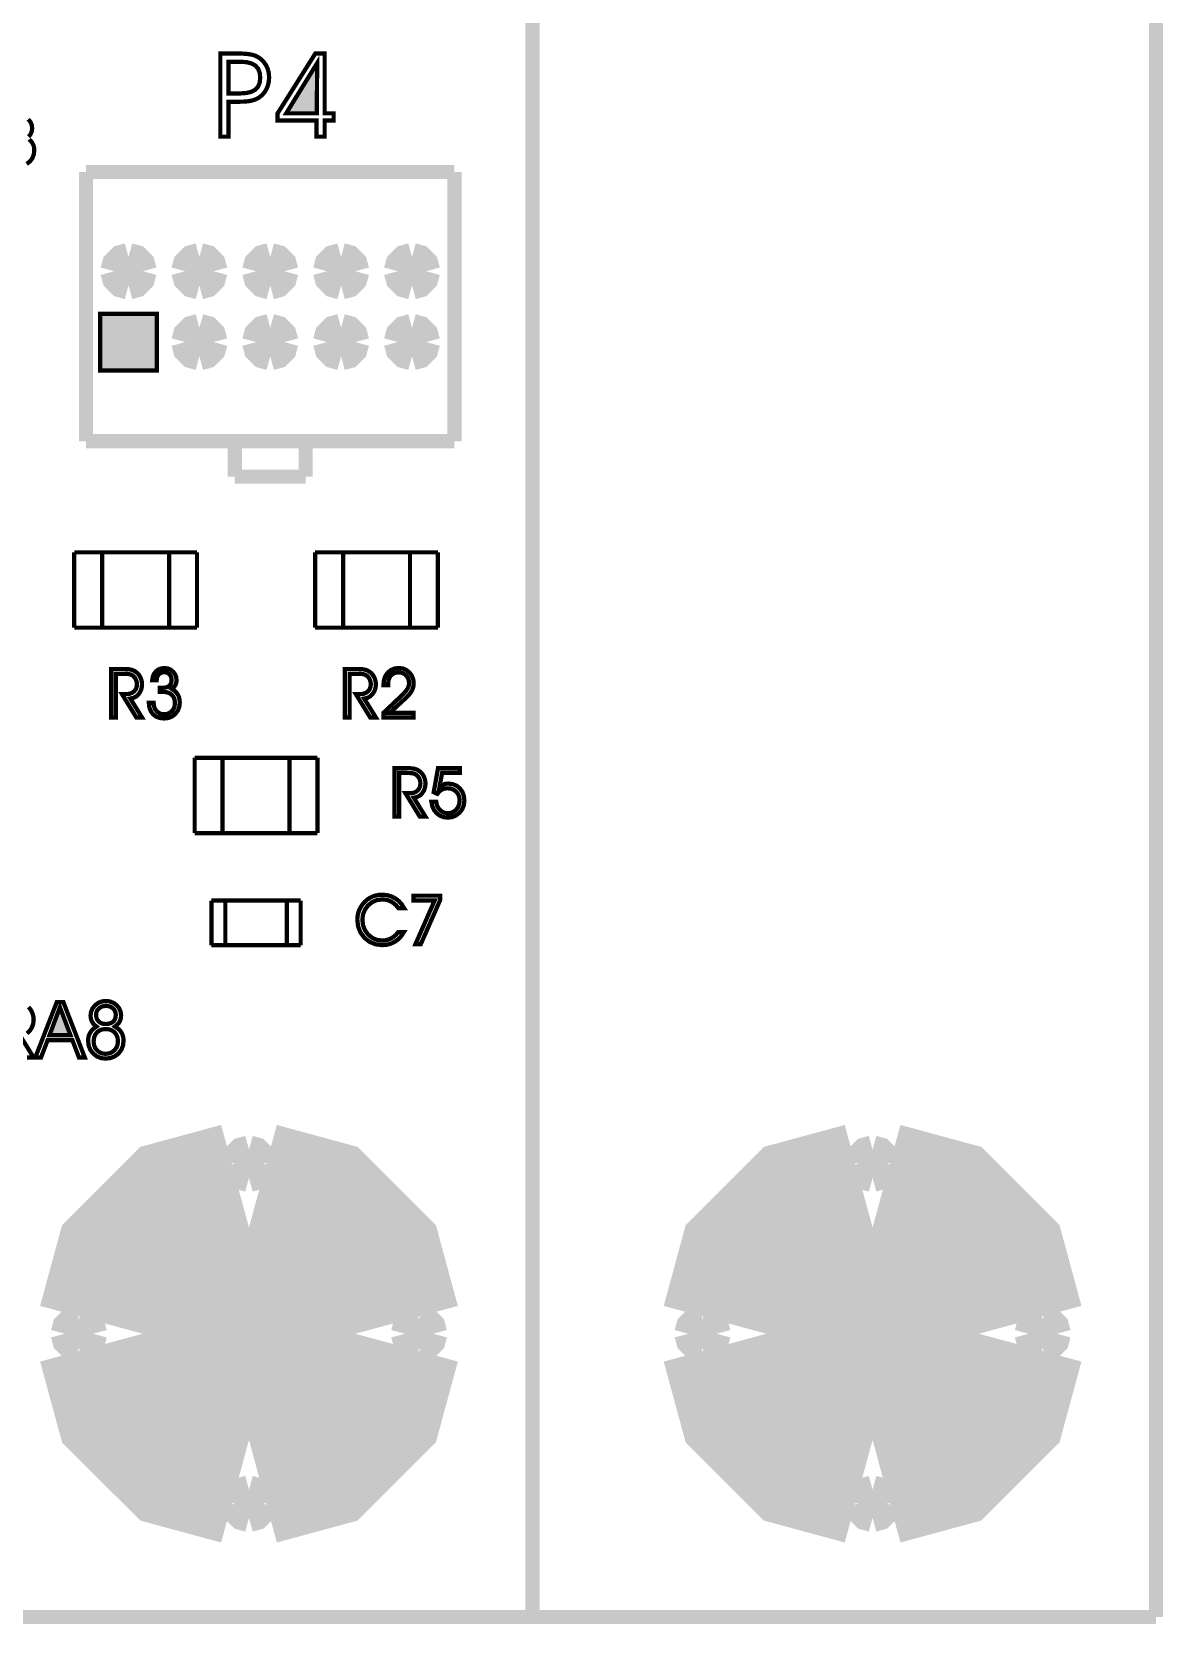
# Model space of a CAD drawing. Extents: x -1.96 to 2.19, y -1.6 to 2.11.
# Drawn here: x 1.388 to 2.187, y -1.602 to -0.478 of the extents above; entities that cross this region are included whole.
import ezdxf

# ---------------------------------------------------------------- set-up
doc = ezdxf.new("R2010")
doc.units = 0
doc.header["$LTSCALE"] = 0.000394
for name, color, linetype in [('KO', 7, 'CONTINUOUS'), ('M4', 7, 'CONTINUOUS'), ('ML', 7, 'CONTINUOUS'), ('TO', 7, 'CONTINUOUS')]:
    doc.layers.add(name, color=color, linetype=linetype)

msp = doc.modelspace()

# ---------------------------------------------------------------- linework, layer by layer
at = {"layer": 'KO', "color": 7, "linetype": 'CONTINUOUS', "const_width": 0.01}
for points in [[(1.741563, -1.596524), (1.741563, 2.103472)], [(2.181563, -1.596524), (2.181563, 2.103472)], [(-1.958433, -1.596524), (1.741563, -1.596524)], [(1.741563, -1.596524), (2.181563, -1.596524)]]:
    msp.add_lwpolyline(points, dxfattribs=at)
at = {"layer": 'M4', "color": 7, "linetype": 'CONTINUOUS', "const_width": 0.003}
for points in [[(1.418256, -0.844953), (1.504866, -0.844953)], [(1.418256, -0.898098), (1.418256, -0.844953)], [(1.437941, -0.898098), (1.437941, -0.844953)], [(1.485181, -0.898098), (1.485181, -0.844953)], [(1.504866, -0.898098), (1.504866, -0.844953)], [(1.588256, -0.898098), (1.588256, -0.844953)], [(1.588256, -0.844953), (1.674866, -0.844953)], [(1.607941, -0.898098), (1.607941, -0.844953)], [(1.655181, -0.898098), (1.655181, -0.844953)], [(1.674866, -0.898098), (1.674866, -0.844953)], [(1.418256, -0.898098), (1.504866, -0.898098)], [(1.588256, -0.898098), (1.674866, -0.898098)], [(1.503256, -0.989953), (1.589866, -0.989953)], [(1.503256, -1.043098), (1.503256, -0.989953)], [(1.522941, -1.043098), (1.522941, -0.989953)], [(1.570181, -1.043098), (1.570181, -0.989953)], [(1.589866, -1.043098), (1.589866, -0.989953)], [(1.503256, -1.043098), (1.589866, -1.043098)], [(1.515067, -1.122272), (1.515067, -1.090776)], [(1.515067, -1.090776), (1.578055, -1.090776)], [(1.524906, -1.122272), (1.524906, -1.090776)], [(1.568217, -1.122272), (1.568217, -1.090776)], [(1.578055, -1.122272), (1.578055, -1.090776)], [(1.515067, -1.122272), (1.578055, -1.122272)]]:
    msp.add_lwpolyline(points, dxfattribs=at)
at = {"layer": 'ML', "color": 7, "linetype": 'CONTINUOUS'}
for points, const_width in [([(1.456563, -0.63652), (1.451522, -0.637888), (1.447932, -0.641479), (1.446563, -0.64652)], 0.02), ([(1.456563, -0.63652), (1.451522, -0.637888), (1.447932, -0.641479), (1.446563, -0.64652)], 0.02), ([(1.466563, -0.64652), (1.465194, -0.641479), (1.461604, -0.637888), (1.456563, -0.63652)], 0.02), ([(1.466563, -0.64652), (1.465194, -0.641479), (1.461604, -0.637888), (1.456563, -0.63652)], 0.02), ([(1.506563, -0.636524), (1.501522, -0.637892), (1.497932, -0.641482), (1.496563, -0.64652)], 0.02), ([(1.506563, -0.636524), (1.501522, -0.637892), (1.497932, -0.641482), (1.496563, -0.64652)], 0.02), ([(1.516563, -0.64652), (1.515194, -0.641482), (1.511604, -0.637892), (1.506563, -0.636524)], 0.02), ([(1.516563, -0.64652), (1.515194, -0.641482), (1.511604, -0.637892), (1.506563, -0.636524)], 0.02), ([(1.556563, -0.63652), (1.551522, -0.637888), (1.547932, -0.641479), (1.546563, -0.64652)], 0.02), ([(1.556563, -0.63652), (1.551522, -0.637888), (1.547932, -0.641479), (1.546563, -0.64652)], 0.02), ([(1.566563, -0.64652), (1.565194, -0.641479), (1.561604, -0.637888), (1.556563, -0.63652)], 0.02), ([(1.566563, -0.64652), (1.565194, -0.641479), (1.561604, -0.637888), (1.556563, -0.63652)], 0.02), ([(1.606563, -0.63652), (1.601522, -0.637888), (1.597932, -0.641479), (1.596563, -0.64652)], 0.02), ([(1.606563, -0.63652), (1.601522, -0.637888), (1.597932, -0.641479), (1.596563, -0.64652)], 0.02), ([(1.616563, -0.64652), (1.615194, -0.641479), (1.611604, -0.637888), (1.606563, -0.63652)], 0.02), ([(1.616563, -0.64652), (1.615194, -0.641479), (1.611604, -0.637888), (1.606563, -0.63652)], 0.02), ([(1.656563, -0.636524), (1.651522, -0.637892), (1.647932, -0.641482), (1.646563, -0.64652)], 0.02), ([(1.656563, -0.636524), (1.651522, -0.637892), (1.647932, -0.641482), (1.646563, -0.64652)], 0.02), ([(1.666563, -0.64652), (1.665194, -0.641482), (1.661604, -0.637892), (1.656563, -0.636524)], 0.02), ([(1.666563, -0.64652), (1.665194, -0.641482), (1.661604, -0.637892), (1.656563, -0.636524)], 0.02), ([(1.446567, -0.64652), (1.447935, -0.651557), (1.451525, -0.655147), (1.456563, -0.656516)], 0.02), ([(1.446567, -0.64652), (1.447935, -0.651557), (1.451525, -0.655147), (1.456563, -0.656516)], 0.02), ([(1.456563, -0.656516), (1.461601, -0.655147), (1.465191, -0.651557), (1.466559, -0.64652)], 0.02), ([(1.456563, -0.656516), (1.461601, -0.655147), (1.465191, -0.651557), (1.466559, -0.64652)], 0.02), ([(1.496563, -0.64652), (1.497932, -0.65156), (1.501522, -0.655151), (1.506563, -0.65652)], 0.02), ([(1.496563, -0.64652), (1.497932, -0.65156), (1.501522, -0.655151), (1.506563, -0.65652)], 0.02), ([(1.506563, -0.65652), (1.511604, -0.655151), (1.515194, -0.65156), (1.516563, -0.64652)], 0.02), ([(1.506563, -0.65652), (1.511604, -0.655151), (1.515194, -0.65156), (1.516563, -0.64652)], 0.02), ([(1.546563, -0.64652), (1.547932, -0.65156), (1.551522, -0.655151), (1.556563, -0.65652)], 0.02), ([(1.546563, -0.64652), (1.547932, -0.65156), (1.551522, -0.655151), (1.556563, -0.65652)], 0.02), ([(1.556563, -0.65652), (1.561604, -0.655151), (1.565194, -0.65156), (1.566563, -0.64652)], 0.02), ([(1.556563, -0.65652), (1.561604, -0.655151), (1.565194, -0.65156), (1.566563, -0.64652)], 0.02), ([(1.596567, -0.64652), (1.597935, -0.651557), (1.601525, -0.655147), (1.606563, -0.656516)], 0.02), ([(1.596567, -0.64652), (1.597935, -0.651557), (1.601525, -0.655147), (1.606563, -0.656516)], 0.02), ([(1.606563, -0.656516), (1.611601, -0.655147), (1.615191, -0.651557), (1.616559, -0.64652)], 0.02), ([(1.606563, -0.656516), (1.611601, -0.655147), (1.615191, -0.651557), (1.616559, -0.64652)], 0.02), ([(1.646563, -0.64652), (1.647932, -0.651557), (1.651522, -0.655147), (1.656563, -0.656516)], 0.02), ([(1.646563, -0.64652), (1.647932, -0.651557), (1.651522, -0.655147), (1.656563, -0.656516)], 0.02), ([(1.656563, -0.656516), (1.661604, -0.655147), (1.665194, -0.651557), (1.666563, -0.64652)], 0.02), ([(1.656563, -0.656516), (1.661604, -0.655147), (1.665194, -0.651557), (1.666563, -0.64652)], 0.02), ([(1.436563, -0.716524), (1.476563, -0.716524), (1.476563, -0.676524), (1.436563, -0.676524), (1.436563, -0.716524)], 0.003), ([(1.506563, -0.686524), (1.501522, -0.687892), (1.497932, -0.691482), (1.496563, -0.69652)], 0.02), ([(1.506563, -0.686524), (1.501522, -0.687892), (1.497932, -0.691482), (1.496563, -0.69652)], 0.02), ([(1.516563, -0.69652), (1.515194, -0.691482), (1.511604, -0.687892), (1.506563, -0.686524)], 0.02), ([(1.516563, -0.69652), (1.515194, -0.691482), (1.511604, -0.687892), (1.506563, -0.686524)], 0.02), ([(1.556563, -0.68652), (1.551522, -0.687888), (1.547932, -0.691479), (1.546563, -0.69652)], 0.02), ([(1.556563, -0.68652), (1.551522, -0.687888), (1.547932, -0.691479), (1.546563, -0.69652)], 0.02), ([(1.566563, -0.69652), (1.565194, -0.691479), (1.561604, -0.687888), (1.556563, -0.68652)], 0.02), ([(1.566563, -0.69652), (1.565194, -0.691479), (1.561604, -0.687888), (1.556563, -0.68652)], 0.02), ([(1.606563, -0.68652), (1.601522, -0.687888), (1.597932, -0.691479), (1.596563, -0.69652)], 0.02), ([(1.606563, -0.68652), (1.601522, -0.687888), (1.597932, -0.691479), (1.596563, -0.69652)], 0.02), ([(1.616563, -0.69652), (1.615194, -0.691479), (1.611604, -0.687888), (1.606563, -0.68652)], 0.02), ([(1.616563, -0.69652), (1.615194, -0.691479), (1.611604, -0.687888), (1.606563, -0.68652)], 0.02), ([(1.656563, -0.686524), (1.651525, -0.687892), (1.647935, -0.691482), (1.646567, -0.69652)], 0.02), ([(1.656563, -0.686524), (1.651525, -0.687892), (1.647935, -0.691482), (1.646567, -0.69652)], 0.02), ([(1.666559, -0.69652), (1.665191, -0.691482), (1.661601, -0.687892), (1.656563, -0.686524)], 0.02), ([(1.666559, -0.69652), (1.665191, -0.691482), (1.661601, -0.687892), (1.656563, -0.686524)], 0.02), ([(1.496563, -0.69652), (1.497932, -0.701557), (1.501522, -0.705147), (1.506563, -0.706516)], 0.02), ([(1.496563, -0.69652), (1.497932, -0.701557), (1.501522, -0.705147), (1.506563, -0.706516)], 0.02), ([(1.506563, -0.706516), (1.511604, -0.705147), (1.515194, -0.701557), (1.516563, -0.69652)], 0.02), ([(1.506563, -0.706516), (1.511604, -0.705147), (1.515194, -0.701557), (1.516563, -0.69652)], 0.02), ([(1.546563, -0.69652), (1.547932, -0.70156), (1.551522, -0.705151), (1.556563, -0.70652)], 0.02), ([(1.546563, -0.69652), (1.547932, -0.70156), (1.551522, -0.705151), (1.556563, -0.70652)], 0.02), ([(1.556563, -0.70652), (1.561604, -0.705151), (1.565194, -0.70156), (1.566563, -0.69652)], 0.02), ([(1.556563, -0.70652), (1.561604, -0.705151), (1.565194, -0.70156), (1.566563, -0.69652)], 0.02), ([(1.596567, -0.69652), (1.597935, -0.701557), (1.601525, -0.705147), (1.606563, -0.706516)], 0.02), ([(1.596567, -0.69652), (1.597935, -0.701557), (1.601525, -0.705147), (1.606563, -0.706516)], 0.02), ([(1.606563, -0.706516), (1.611601, -0.705147), (1.615191, -0.701557), (1.616559, -0.69652)], 0.02), ([(1.606563, -0.706516), (1.611601, -0.705147), (1.615191, -0.701557), (1.616559, -0.69652)], 0.02), ([(1.646563, -0.69652), (1.647932, -0.70156), (1.651522, -0.705151), (1.656563, -0.70652)], 0.02), ([(1.646563, -0.69652), (1.647932, -0.70156), (1.651522, -0.705151), (1.656563, -0.70652)], 0.02), ([(1.656563, -0.70652), (1.661604, -0.705151), (1.665194, -0.70156), (1.666563, -0.69652)], 0.02), ([(1.656563, -0.70652), (1.661604, -0.705151), (1.665194, -0.70156), (1.666563, -0.69652)], 0.02), ([(1.541563, -1.32152), (1.50376, -1.331785), (1.476828, -1.358717), (1.466563, -1.39652)], 0.15), ([(1.541563, -1.32152), (1.50376, -1.331785), (1.476828, -1.358717), (1.466563, -1.39652)], 0.15), ([(1.616563, -1.39652), (1.606298, -1.358717), (1.579366, -1.331785), (1.541563, -1.32152)], 0.15), ([(1.616563, -1.39652), (1.606298, -1.358717), (1.579366, -1.331785), (1.541563, -1.32152)], 0.15), ([(1.981563, -1.32152), (1.94376, -1.331785), (1.916828, -1.358717), (1.906563, -1.39652)], 0.15), ([(1.981563, -1.32152), (1.94376, -1.331785), (1.916828, -1.358717), (1.906563, -1.39652)], 0.15), ([(2.056563, -1.39652), (2.046298, -1.358717), (2.019366, -1.331785), (1.981563, -1.32152)], 0.15), ([(2.056563, -1.39652), (2.046298, -1.358717), (2.019366, -1.331785), (1.981563, -1.32152)], 0.15), ([(1.541563, -1.266524), (1.536525, -1.267892), (1.532935, -1.271482), (1.531567, -1.27652)], 0.02), ([(1.541563, -1.266524), (1.536525, -1.267892), (1.532935, -1.271482), (1.531567, -1.27652)], 0.02), ([(1.551559, -1.27652), (1.550191, -1.271482), (1.546601, -1.267892), (1.541563, -1.266524)], 0.02), ([(1.551559, -1.27652), (1.550191, -1.271482), (1.546601, -1.267892), (1.541563, -1.266524)], 0.02), ([(1.981563, -1.266524), (1.976525, -1.267892), (1.972935, -1.271482), (1.971567, -1.27652)], 0.02), ([(1.981563, -1.266524), (1.976525, -1.267892), (1.972935, -1.271482), (1.971567, -1.27652)], 0.02), ([(1.991559, -1.27652), (1.990191, -1.271482), (1.986601, -1.267892), (1.981563, -1.266524)], 0.02), ([(1.991559, -1.27652), (1.990191, -1.271482), (1.986601, -1.267892), (1.981563, -1.266524)], 0.02), ([(1.531567, -1.27652), (1.532935, -1.281557), (1.536525, -1.285147), (1.541563, -1.286516)], 0.02), ([(1.531567, -1.27652), (1.532935, -1.281557), (1.536525, -1.285147), (1.541563, -1.286516)], 0.02), ([(1.541563, -1.286516), (1.546601, -1.285147), (1.550191, -1.281557), (1.551559, -1.27652)], 0.02), ([(1.541563, -1.286516), (1.546601, -1.285147), (1.550191, -1.281557), (1.551559, -1.27652)], 0.02), ([(1.971563, -1.27652), (1.972932, -1.28156), (1.976522, -1.285151), (1.981563, -1.28652)], 0.02), ([(1.971563, -1.27652), (1.972932, -1.28156), (1.976522, -1.285151), (1.981563, -1.28652)], 0.02), ([(1.981563, -1.28652), (1.986604, -1.285151), (1.990194, -1.28156), (1.991563, -1.27652)], 0.02), ([(1.981563, -1.28652), (1.986604, -1.285151), (1.990194, -1.28156), (1.991563, -1.27652)], 0.02), ([(1.466563, -1.39652), (1.476828, -1.434323), (1.50376, -1.461255), (1.541563, -1.47152)], 0.15), ([(1.466563, -1.39652), (1.476828, -1.434323), (1.50376, -1.461255), (1.541563, -1.47152)], 0.15), ([(1.541563, -1.47152), (1.579366, -1.461255), (1.606298, -1.434323), (1.616563, -1.39652)], 0.15), ([(1.541563, -1.47152), (1.579366, -1.461255), (1.606298, -1.434323), (1.616563, -1.39652)], 0.15), ([(1.906563, -1.39652), (1.916828, -1.434323), (1.94376, -1.461255), (1.981563, -1.47152)], 0.15), ([(1.906563, -1.39652), (1.916828, -1.434323), (1.94376, -1.461255), (1.981563, -1.47152)], 0.15), ([(1.981563, -1.47152), (2.019366, -1.461255), (2.046298, -1.434323), (2.056563, -1.39652)], 0.15), ([(1.981563, -1.47152), (2.019366, -1.461255), (2.046298, -1.434323), (2.056563, -1.39652)], 0.15), ([(1.421563, -1.386524), (1.416525, -1.387892), (1.412935, -1.391482), (1.411567, -1.39652)], 0.02), ([(1.421563, -1.386524), (1.416525, -1.387892), (1.412935, -1.391482), (1.411567, -1.39652)], 0.02), ([(1.431559, -1.39652), (1.430191, -1.391482), (1.426601, -1.387892), (1.421563, -1.386524)], 0.02), ([(1.431559, -1.39652), (1.430191, -1.391482), (1.426601, -1.387892), (1.421563, -1.386524)], 0.02), ([(1.661563, -1.386524), (1.656525, -1.387892), (1.652935, -1.391482), (1.651567, -1.39652)], 0.02), ([(1.661563, -1.386524), (1.656525, -1.387892), (1.652935, -1.391482), (1.651567, -1.39652)], 0.02), ([(1.671559, -1.39652), (1.670191, -1.391482), (1.666601, -1.387892), (1.661563, -1.386524)], 0.02), ([(1.671559, -1.39652), (1.670191, -1.391482), (1.666601, -1.387892), (1.661563, -1.386524)], 0.02), ([(1.861563, -1.38652), (1.856522, -1.387888), (1.852932, -1.391479), (1.851563, -1.39652)], 0.02), ([(1.861563, -1.38652), (1.856522, -1.387888), (1.852932, -1.391479), (1.851563, -1.39652)], 0.02), ([(1.871563, -1.39652), (1.870194, -1.391479), (1.866604, -1.387888), (1.861563, -1.38652)], 0.02), ([(1.871563, -1.39652), (1.870194, -1.391479), (1.866604, -1.387888), (1.861563, -1.38652)], 0.02), ([(2.101563, -1.386524), (2.096525, -1.387892), (2.092935, -1.391482), (2.091567, -1.39652)], 0.02), ([(2.101563, -1.386524), (2.096525, -1.387892), (2.092935, -1.391482), (2.091567, -1.39652)], 0.02), ([(2.111559, -1.39652), (2.110191, -1.391482), (2.106601, -1.387892), (2.101563, -1.386524)], 0.02), ([(2.111559, -1.39652), (2.110191, -1.391482), (2.106601, -1.387892), (2.101563, -1.386524)], 0.02), ([(1.411563, -1.39652), (1.412932, -1.40156), (1.416522, -1.405151), (1.421563, -1.40652)], 0.02), ([(1.411563, -1.39652), (1.412932, -1.40156), (1.416522, -1.405151), (1.421563, -1.40652)], 0.02), ([(1.421563, -1.40652), (1.426604, -1.405151), (1.430194, -1.40156), (1.431563, -1.39652)], 0.02), ([(1.421563, -1.40652), (1.426604, -1.405151), (1.430194, -1.40156), (1.431563, -1.39652)], 0.02), ([(1.651563, -1.39652), (1.652932, -1.40156), (1.656522, -1.405151), (1.661563, -1.40652)], 0.02), ([(1.651563, -1.39652), (1.652932, -1.40156), (1.656522, -1.405151), (1.661563, -1.40652)], 0.02), ([(1.661563, -1.40652), (1.666604, -1.405151), (1.670194, -1.40156), (1.671563, -1.39652)], 0.02), ([(1.661563, -1.40652), (1.666604, -1.405151), (1.670194, -1.40156), (1.671563, -1.39652)], 0.02), ([(1.851567, -1.39652), (1.852935, -1.401557), (1.856525, -1.405147), (1.861563, -1.406516)], 0.02), ([(1.851567, -1.39652), (1.852935, -1.401557), (1.856525, -1.405147), (1.861563, -1.406516)], 0.02), ([(1.861563, -1.406516), (1.866601, -1.405147), (1.870191, -1.401557), (1.871559, -1.39652)], 0.02), ([(1.861563, -1.406516), (1.866601, -1.405147), (1.870191, -1.401557), (1.871559, -1.39652)], 0.02), ([(2.091567, -1.39652), (2.092935, -1.401557), (2.096525, -1.405147), (2.101563, -1.406516)], 0.02), ([(2.091567, -1.39652), (2.092935, -1.401557), (2.096525, -1.405147), (2.101563, -1.406516)], 0.02), ([(2.101563, -1.406516), (2.106601, -1.405147), (2.110191, -1.401557), (2.111559, -1.39652)], 0.02), ([(2.101563, -1.406516), (2.106601, -1.405147), (2.110191, -1.401557), (2.111559, -1.39652)], 0.02), ([(1.541563, -1.50652), (1.536522, -1.507888), (1.532932, -1.511479), (1.531563, -1.51652)], 0.02), ([(1.541563, -1.50652), (1.536522, -1.507888), (1.532932, -1.511479), (1.531563, -1.51652)], 0.02), ([(1.551563, -1.51652), (1.550194, -1.511479), (1.546604, -1.507888), (1.541563, -1.50652)], 0.02), ([(1.551563, -1.51652), (1.550194, -1.511479), (1.546604, -1.507888), (1.541563, -1.50652)], 0.02), ([(1.981563, -1.50652), (1.976522, -1.507888), (1.972932, -1.511479), (1.971563, -1.51652)], 0.02), ([(1.981563, -1.50652), (1.976522, -1.507888), (1.972932, -1.511479), (1.971563, -1.51652)], 0.02), ([(1.991563, -1.51652), (1.990194, -1.511479), (1.986604, -1.507888), (1.981563, -1.50652)], 0.02), ([(1.991563, -1.51652), (1.990194, -1.511479), (1.986604, -1.507888), (1.981563, -1.50652)], 0.02), ([(1.531563, -1.51652), (1.532932, -1.52156), (1.536522, -1.525151), (1.541563, -1.52652)], 0.02), ([(1.531563, -1.51652), (1.532932, -1.52156), (1.536522, -1.525151), (1.541563, -1.52652)], 0.02), ([(1.541563, -1.52652), (1.546604, -1.525151), (1.550194, -1.52156), (1.551563, -1.51652)], 0.02), ([(1.541563, -1.52652), (1.546604, -1.525151), (1.550194, -1.52156), (1.551563, -1.51652)], 0.02), ([(1.971567, -1.51652), (1.972935, -1.521557), (1.976525, -1.525147), (1.981563, -1.526516)], 0.02), ([(1.971567, -1.51652), (1.972935, -1.521557), (1.976525, -1.525147), (1.981563, -1.526516)], 0.02), ([(1.981563, -1.526516), (1.986601, -1.525147), (1.990191, -1.521557), (1.991559, -1.51652)], 0.02), ([(1.981563, -1.526516), (1.986601, -1.525147), (1.990191, -1.521557), (1.991559, -1.51652)], 0.02)]:
    msp.add_lwpolyline(points, dxfattribs=dict(at, const_width=const_width))
at = {"layer": 'ML', "color": 7}
msp.add_solid([(1.436563, -0.716524), (1.476563, -0.716524), (1.436563, -0.676524), (1.476563, -0.676524)], dxfattribs=at)
at = {"layer": 'TO', "color": 7, "linetype": 'CONTINUOUS'}
for points, const_width in [([(1.521362, -0.49285), (1.533811, -0.49285), (1.537148, -0.492914), (1.540009, -0.493103), (1.542394, -0.493413), (1.544427, -0.493864), (1.546212, -0.494468), (1.54776, -0.495228), (1.550143, -0.496939), (1.552124, -0.498962), (1.553701, -0.501295), (1.554856, -0.503887), (1.555547, -0.506687), (1.555776, -0.509701), (1.555569, -0.512581), (1.554947, -0.515311), (1.553906, -0.517898), (1.55249, -0.52024), (1.550748, -0.522235), (1.548681, -0.523882), (1.547025, -0.524833), (1.545168, -0.525597), (1.54311, -0.526165), (1.540743, -0.526554), (1.537985, -0.526788), (1.534831, -0.526866), (1.527126, -0.526866), (1.527126, -0.551528), (1.521362, -0.551528), (1.521362, -0.49285)], 0.003), ([(1.521362, -0.49285), (1.533811, -0.49285), (1.537148, -0.492914), (1.540009, -0.493103), (1.542394, -0.493413), (1.544427, -0.493864), (1.546212, -0.494468), (1.54776, -0.495228), (1.550143, -0.496939), (1.552124, -0.498962), (1.553701, -0.501295), (1.554856, -0.503887), (1.555547, -0.506687), (1.555776, -0.509701), (1.555569, -0.512581), (1.554947, -0.515311), (1.553906, -0.517898), (1.55249, -0.52024), (1.550748, -0.522235), (1.548681, -0.523882), (1.547025, -0.524833), (1.545168, -0.525597), (1.54311, -0.526165), (1.540743, -0.526554), (1.537985, -0.526788), (1.534831, -0.526866), (1.527126, -0.526866), (1.527126, -0.551528), (1.521362, -0.551528), (1.521362, -0.49285)], 0.003), ([(1.594937, -0.551528), (1.589256, -0.551528), (1.589256, -0.540193), (1.561772, -0.540193), (1.561772, -0.535079), (1.588362, -0.49285), (1.594937, -0.49285), (1.594937, -0.535079), (1.601303, -0.535079), (1.601303, -0.540193), (1.594937, -0.540193), (1.594937, -0.551528)], 0.003), ([(1.594937, -0.551528), (1.589256, -0.551528), (1.589256, -0.540193), (1.561772, -0.540193), (1.561772, -0.535079), (1.588362, -0.49285), (1.594937, -0.49285), (1.594937, -0.535079), (1.601303, -0.535079), (1.601303, -0.540193), (1.594937, -0.540193), (1.594937, -0.551528)], 0.003), ([(1.589421, -0.535079), (1.589654, -0.499618), (1.567811, -0.535079), (1.589421, -0.535079)], 0.003), ([(1.589421, -0.535079), (1.589654, -0.499618), (1.567811, -0.535079), (1.589421, -0.535079)], 0.003), ([(1.527126, -0.498614), (1.527126, -0.52098), (1.535626, -0.52098), (1.539945, -0.520681), (1.543438, -0.519782), (1.546106, -0.518283), (1.547987, -0.516154), (1.549116, -0.513372), (1.549492, -0.509933), (1.549112, -0.506365), (1.547973, -0.503502), (1.546079, -0.501339), (1.543352, -0.499824), (1.539707, -0.498916), (1.535146, -0.498614), (1.527126, -0.498614)], 0.003), ([(1.527126, -0.498614), (1.527126, -0.52098), (1.535626, -0.52098), (1.539945, -0.520681), (1.543438, -0.519782), (1.546106, -0.518283), (1.547987, -0.516154), (1.549116, -0.513372), (1.549492, -0.509933), (1.549112, -0.506365), (1.547973, -0.503502), (1.546079, -0.501339), (1.543352, -0.499824), (1.539707, -0.498916), (1.535146, -0.498614), (1.527126, -0.498614)], 0.003), ([(1.385823, -0.539224), (1.387342, -0.541074), (1.388255, -0.543142), (1.388559, -0.545425), (1.388456, -0.546925), (1.388146, -0.548277), (1.38763, -0.549488), (1.386899, -0.550567), (1.385941, -0.551542)], 0.003), ([(1.385823, -0.539224), (1.387342, -0.541074), (1.388255, -0.543142), (1.388559, -0.545425), (1.388456, -0.546925), (1.388146, -0.548277), (1.38763, -0.549488), (1.386899, -0.550567), (1.385941, -0.551542)], 0.003), ([(1.386401, -0.553492), (1.387739, -0.554713), (1.388768, -0.556067), (1.389497, -0.557572), (1.389936, -0.559247), (1.390083, -0.561091), (1.389737, -0.564127), (1.3887, -0.566788), (1.386969, -0.569071), (1.384689, -0.570815)], 0.003), ([(1.386401, -0.553492), (1.387739, -0.554713), (1.388768, -0.556067), (1.389497, -0.557572), (1.389936, -0.559247), (1.390083, -0.561091), (1.389737, -0.564127), (1.3887, -0.566788), (1.386969, -0.569071), (1.384689, -0.570815)], 0.003), ([(1.426563, -0.766524), (1.426563, -0.576524)], 0.01), ([(1.426563, -0.576524), (1.686563, -0.576524)], 0.01), ([(1.686563, -0.766524), (1.686563, -0.576524)], 0.01), ([(1.426563, -0.766524), (1.686563, -0.766524)], 0.01), ([(1.531563, -0.791524), (1.531563, -0.766524)], 0.01), ([(1.581563, -0.791524), (1.581563, -0.766524)], 0.01), ([(1.531563, -0.791524), (1.581563, -0.791524)], 0.01), ([(1.447579, -0.930661), (1.447579, -0.961528), (1.444268, -0.961528), (1.444268, -0.927299), (1.453461, -0.927299), (1.455351, -0.92735), (1.456976, -0.927503), (1.458339, -0.927756), (1.45953, -0.928129), (1.460646, -0.928634), (1.461685, -0.929272), (1.462955, -0.930335), (1.464032, -0.931613), (1.464921, -0.933106), (1.46558, -0.934736), (1.465975, -0.936429), (1.466106, -0.938185), (1.465845, -0.940711), (1.465059, -0.942991), (1.463748, -0.945024), (1.462039, -0.94665), (1.460069, -0.947693), (1.457835, -0.948154), (1.466106, -0.961528), (1.46211, -0.961528), (1.451953, -0.945024), (1.455197, -0.945024), (1.457226, -0.944812), (1.458985, -0.944178), (1.460476, -0.943122), (1.461606, -0.941732), (1.462285, -0.940099), (1.462512, -0.938228), (1.462442, -0.937059), (1.462234, -0.935962), (1.461886, -0.934937), (1.461407, -0.933992), (1.460792, -0.933132), (1.460043, -0.932354), (1.459322, -0.931803), (1.45851, -0.931368), (1.45761, -0.931047), (1.456415, -0.930832), (1.454724, -0.930704), (1.452539, -0.930661), (1.447579, -0.930661)], 0.003), ([(1.447579, -0.930661), (1.447579, -0.961528), (1.444268, -0.961528), (1.444268, -0.927299), (1.453461, -0.927299), (1.455351, -0.92735), (1.456976, -0.927503), (1.458339, -0.927756), (1.45953, -0.928129), (1.460646, -0.928634), (1.461685, -0.929272), (1.462955, -0.930335), (1.464032, -0.931613), (1.464921, -0.933106), (1.46558, -0.934736), (1.465975, -0.936429), (1.466106, -0.938185), (1.465845, -0.940711), (1.465059, -0.942991), (1.463748, -0.945024), (1.462039, -0.94665), (1.460069, -0.947693), (1.457835, -0.948154), (1.466106, -0.961528), (1.46211, -0.961528), (1.451953, -0.945024), (1.455197, -0.945024), (1.457226, -0.944812), (1.458985, -0.944178), (1.460476, -0.943122), (1.461606, -0.941732), (1.462285, -0.940099), (1.462512, -0.938228), (1.462442, -0.937059), (1.462234, -0.935962), (1.461886, -0.934937), (1.461407, -0.933992), (1.460792, -0.933132), (1.460043, -0.932354), (1.459322, -0.931803), (1.45851, -0.931368), (1.45761, -0.931047), (1.456415, -0.930832), (1.454724, -0.930704), (1.452539, -0.930661), (1.447579, -0.930661)], 0.003), ([(1.474307, -0.951138), (1.474307, -0.951417), (1.474541, -0.95355), (1.475241, -0.955425), (1.476409, -0.957043), (1.477924, -0.958281), (1.47966, -0.959024), (1.481618, -0.959272), (1.483724, -0.959026), (1.48557, -0.958287), (1.487154, -0.957051), (1.488363, -0.955432), (1.489086, -0.95354), (1.489327, -0.95137), (1.489071, -0.948964), (1.488304, -0.946976), (1.487028, -0.945409), (1.485254, -0.944279), (1.483004, -0.943603), (1.48028, -0.943378), (1.479892, -0.943378), (1.479566, -0.94338), (1.479307, -0.943386), (1.479087, -0.943396), (1.478888, -0.94341), (1.478705, -0.943425), (1.478705, -0.940579), (1.478885, -0.940594), (1.479072, -0.940608), (1.479268, -0.940618), (1.479508, -0.940624), (1.479815, -0.940626), (1.480189, -0.940626), (1.482258, -0.940471), (1.483952, -0.940005), (1.485276, -0.939228), (1.48622, -0.93814), (1.486787, -0.936751), (1.486976, -0.935059), (1.486814, -0.933549), (1.486327, -0.932231), (1.485516, -0.931102), (1.484463, -0.930241), (1.483244, -0.929726), (1.481858, -0.929555), (1.480302, -0.929723), (1.478986, -0.930228), (1.477909, -0.931071), (1.477105, -0.932216), (1.476611, -0.933629), (1.476425, -0.935315), (1.473295, -0.935315), (1.473676, -0.932832), (1.47453, -0.930716), (1.475858, -0.928969), (1.47759, -0.927663), (1.479645, -0.926879), (1.48202, -0.926618), (1.484239, -0.926896), (1.486226, -0.927731), (1.48798, -0.929122), (1.489345, -0.930893), (1.490164, -0.932873), (1.490437, -0.935059), (1.490348, -0.936363), (1.490085, -0.937551), (1.48965, -0.938622), (1.489014, -0.939603), (1.488172, -0.94053), (1.487122, -0.941406), (1.488831, -0.942493), (1.490232, -0.943788), (1.491327, -0.945295), (1.49211, -0.947005), (1.492582, -0.94892), (1.49274, -0.951039), (1.492395, -0.954025), (1.491357, -0.956676), (1.489626, -0.958992), (1.487372, -0.960778), (1.484766, -0.961851), (1.481811, -0.962209), (1.478699, -0.96188), (1.476057, -0.960894), (1.473882, -0.959248), (1.472256, -0.957032), (1.471261, -0.954328), (1.470898, -0.951138), (1.474307, -0.951138)], 0.003), ([(1.474307, -0.951138), (1.474307, -0.951417), (1.474541, -0.95355), (1.475241, -0.955425), (1.476409, -0.957043), (1.477924, -0.958281), (1.47966, -0.959024), (1.481618, -0.959272), (1.483724, -0.959026), (1.48557, -0.958287), (1.487154, -0.957051), (1.488363, -0.955432), (1.489086, -0.95354), (1.489327, -0.95137), (1.489071, -0.948964), (1.488304, -0.946976), (1.487028, -0.945409), (1.485254, -0.944279), (1.483004, -0.943603), (1.48028, -0.943378), (1.479892, -0.943378), (1.479566, -0.94338), (1.479307, -0.943386), (1.479087, -0.943396), (1.478888, -0.94341), (1.478705, -0.943425), (1.478705, -0.940579), (1.478885, -0.940594), (1.479072, -0.940608), (1.479268, -0.940618), (1.479508, -0.940624), (1.479815, -0.940626), (1.480189, -0.940626), (1.482258, -0.940471), (1.483952, -0.940005), (1.485276, -0.939228), (1.48622, -0.93814), (1.486787, -0.936751), (1.486976, -0.935059), (1.486814, -0.933549), (1.486327, -0.932231), (1.485516, -0.931102), (1.484463, -0.930241), (1.483244, -0.929726), (1.481858, -0.929555), (1.480302, -0.929723), (1.478986, -0.930228), (1.477909, -0.931071), (1.477105, -0.932216), (1.476611, -0.933629), (1.476425, -0.935315), (1.473295, -0.935315), (1.473676, -0.932832), (1.47453, -0.930716), (1.475858, -0.928969), (1.47759, -0.927663), (1.479645, -0.926879), (1.48202, -0.926618), (1.484239, -0.926896), (1.486226, -0.927731), (1.48798, -0.929122), (1.489345, -0.930893), (1.490164, -0.932873), (1.490437, -0.935059), (1.490348, -0.936363), (1.490085, -0.937551), (1.48965, -0.938622), (1.489014, -0.939603), (1.488172, -0.94053), (1.487122, -0.941406), (1.488831, -0.942493), (1.490232, -0.943788), (1.491327, -0.945295), (1.49211, -0.947005), (1.492582, -0.94892), (1.49274, -0.951039), (1.492395, -0.954025), (1.491357, -0.956676), (1.489626, -0.958992), (1.487372, -0.960778), (1.484766, -0.961851), (1.481811, -0.962209), (1.478699, -0.96188), (1.476057, -0.960894), (1.473882, -0.959248), (1.472256, -0.957032), (1.471261, -0.954328), (1.470898, -0.951138), (1.474307, -0.951138)], 0.003), ([(1.612579, -0.930661), (1.612579, -0.961528), (1.609268, -0.961528), (1.609268, -0.927299), (1.618461, -0.927299), (1.620351, -0.92735), (1.621976, -0.927503), (1.623339, -0.927756), (1.62453, -0.928129), (1.625646, -0.928634), (1.626685, -0.929272), (1.627955, -0.930335), (1.629032, -0.931613), (1.629921, -0.933106), (1.63058, -0.934736), (1.630975, -0.936429), (1.631106, -0.938185), (1.630845, -0.940711), (1.630059, -0.942991), (1.628748, -0.945024), (1.627039, -0.94665), (1.625069, -0.947693), (1.622835, -0.948154), (1.631106, -0.961528), (1.62711, -0.961528), (1.616953, -0.945024), (1.620197, -0.945024), (1.622226, -0.944812), (1.623985, -0.944178), (1.625476, -0.943122), (1.626606, -0.941732), (1.627285, -0.940099), (1.627512, -0.938228), (1.627442, -0.937059), (1.627234, -0.935962), (1.626886, -0.934937), (1.626407, -0.933992), (1.625792, -0.933132), (1.625043, -0.932354), (1.624322, -0.931803), (1.62351, -0.931368), (1.62261, -0.931047), (1.621415, -0.930832), (1.619724, -0.930704), (1.617539, -0.930661), (1.612579, -0.930661)], 0.003), ([(1.612579, -0.930661), (1.612579, -0.961528), (1.609268, -0.961528), (1.609268, -0.927299), (1.618461, -0.927299), (1.620351, -0.92735), (1.621976, -0.927503), (1.623339, -0.927756), (1.62453, -0.928129), (1.625646, -0.928634), (1.626685, -0.929272), (1.627955, -0.930335), (1.629032, -0.931613), (1.629921, -0.933106), (1.63058, -0.934736), (1.630975, -0.936429), (1.631106, -0.938185), (1.630845, -0.940711), (1.630059, -0.942991), (1.628748, -0.945024), (1.627039, -0.94665), (1.625069, -0.947693), (1.622835, -0.948154), (1.631106, -0.961528), (1.62711, -0.961528), (1.616953, -0.945024), (1.620197, -0.945024), (1.622226, -0.944812), (1.623985, -0.944178), (1.625476, -0.943122), (1.626606, -0.941732), (1.627285, -0.940099), (1.627512, -0.938228), (1.627442, -0.937059), (1.627234, -0.935962), (1.626886, -0.934937), (1.626407, -0.933992), (1.625792, -0.933132), (1.625043, -0.932354), (1.624322, -0.931803), (1.62351, -0.931368), (1.62261, -0.931047), (1.621415, -0.930832), (1.619724, -0.930704), (1.617539, -0.930661), (1.612579, -0.930661)], 0.003), ([(1.657689, -0.961528), (1.636469, -0.961528), (1.636469, -0.958213), (1.648598, -0.946701), (1.650727, -0.944588), (1.652311, -0.942793), (1.653358, -0.941315), (1.654004, -0.939984), (1.654391, -0.938621), (1.65452, -0.937224), (1.654287, -0.935197), (1.653587, -0.933399), (1.652417, -0.931831), (1.650888, -0.930622), (1.649105, -0.929898), (1.647067, -0.929657), (1.644991, -0.929904), (1.643212, -0.930646), (1.641732, -0.931882), (1.640621, -0.933527), (1.639954, -0.935497), (1.639732, -0.937795), (1.639735, -0.93793), (1.639743, -0.938094), (1.639756, -0.938283), (1.63977, -0.938474), (1.63978, -0.938631), (1.639783, -0.938756), (1.636469, -0.938756), (1.636469, -0.938244), (1.636806, -0.935006), (1.637819, -0.932198), (1.639508, -0.929819), (1.641733, -0.928019), (1.644347, -0.926936), (1.647346, -0.926575), (1.650105, -0.926923), (1.652571, -0.927968), (1.654744, -0.929713), (1.656436, -0.93197), (1.65745, -0.934551), (1.657787, -0.937457), (1.657645, -0.939204), (1.657218, -0.940903), (1.656504, -0.942551), (1.655487, -0.944189), (1.654136, -0.945861), (1.652453, -0.947567), (1.640913, -0.958213), (1.657689, -0.958213), (1.657689, -0.961528)], 0.003), ([(1.657689, -0.961528), (1.636469, -0.961528), (1.636469, -0.958213), (1.648598, -0.946701), (1.650727, -0.944588), (1.652311, -0.942793), (1.653358, -0.941315), (1.654004, -0.939984), (1.654391, -0.938621), (1.65452, -0.937224), (1.654287, -0.935197), (1.653587, -0.933399), (1.652417, -0.931831), (1.650888, -0.930622), (1.649105, -0.929898), (1.647067, -0.929657), (1.644991, -0.929904), (1.643212, -0.930646), (1.641732, -0.931882), (1.640621, -0.933527), (1.639954, -0.935497), (1.639732, -0.937795), (1.639735, -0.93793), (1.639743, -0.938094), (1.639756, -0.938283), (1.63977, -0.938474), (1.63978, -0.938631), (1.639783, -0.938756), (1.636469, -0.938756), (1.636469, -0.938244), (1.636806, -0.935006), (1.637819, -0.932198), (1.639508, -0.929819), (1.641733, -0.928019), (1.644347, -0.926936), (1.647346, -0.926575), (1.650105, -0.926923), (1.652571, -0.927968), (1.654744, -0.929713), (1.656436, -0.93197), (1.65745, -0.934551), (1.657787, -0.937457), (1.657645, -0.939204), (1.657218, -0.940903), (1.656504, -0.942551), (1.655487, -0.944189), (1.654136, -0.945861), (1.652453, -0.947567), (1.640913, -0.958213), (1.657689, -0.958213), (1.657689, -0.961528)], 0.003), ([(1.647579, -1.000661), (1.647579, -1.031528), (1.644268, -1.031528), (1.644268, -0.997299), (1.653461, -0.997299), (1.655351, -0.99735), (1.656976, -0.997503), (1.658339, -0.997756), (1.65953, -0.998129), (1.660646, -0.998634), (1.661685, -0.999272), (1.662955, -1.000335), (1.664032, -1.001613), (1.664921, -1.003106), (1.66558, -1.004736), (1.665975, -1.006429), (1.666106, -1.008185), (1.665845, -1.010711), (1.665059, -1.012991), (1.663748, -1.015024), (1.662039, -1.01665), (1.660069, -1.017693), (1.657835, -1.018154), (1.666106, -1.031528), (1.66211, -1.031528), (1.651953, -1.015024), (1.655197, -1.015024), (1.657226, -1.014812), (1.658985, -1.014178), (1.660476, -1.013122), (1.661606, -1.011732), (1.662285, -1.010099), (1.662512, -1.008228), (1.662442, -1.007059), (1.662234, -1.005962), (1.661886, -1.004937), (1.661407, -1.003992), (1.660792, -1.003132), (1.660043, -1.002354), (1.659322, -1.001803), (1.65851, -1.001368), (1.65761, -1.001047), (1.656415, -1.000832), (1.654724, -1.000704), (1.652539, -1.000661), (1.647579, -1.000661)], 0.003), ([(1.647579, -1.000661), (1.647579, -1.031528), (1.644268, -1.031528), (1.644268, -0.997299), (1.653461, -0.997299), (1.655351, -0.99735), (1.656976, -0.997503), (1.658339, -0.997756), (1.65953, -0.998129), (1.660646, -0.998634), (1.661685, -0.999272), (1.662955, -1.000335), (1.664032, -1.001613), (1.664921, -1.003106), (1.66558, -1.004736), (1.665975, -1.006429), (1.666106, -1.008185), (1.665845, -1.010711), (1.665059, -1.012991), (1.663748, -1.015024), (1.662039, -1.01665), (1.660069, -1.017693), (1.657835, -1.018154), (1.666106, -1.031528), (1.66211, -1.031528), (1.651953, -1.015024), (1.655197, -1.015024), (1.657226, -1.014812), (1.658985, -1.014178), (1.660476, -1.013122), (1.661606, -1.011732), (1.662285, -1.010099), (1.662512, -1.008228), (1.662442, -1.007059), (1.662234, -1.005962), (1.661886, -1.004937), (1.661407, -1.003992), (1.660792, -1.003132), (1.660043, -1.002354), (1.659322, -1.001803), (1.65851, -1.001368), (1.65761, -1.001047), (1.656415, -1.000832), (1.654724, -1.000704), (1.652539, -1.000661), (1.647579, -1.000661)], 0.003), ([(1.670311, -1.021138), (1.67372, -1.021138), (1.674096, -1.023249), (1.674965, -1.025138), (1.676331, -1.026803), (1.67803, -1.028094), (1.67991, -1.028871), (1.681972, -1.02913), (1.684155, -1.028841), (1.686103, -1.027974), (1.687811, -1.026528), (1.689136, -1.024665), (1.689932, -1.022529), (1.690197, -1.020126), (1.689932, -1.017721), (1.689136, -1.015641), (1.687811, -1.013882), (1.686058, -1.012559), (1.683977, -1.011765), (1.681571, -1.0115), (1.680164, -1.01161), (1.678848, -1.011937), (1.677622, -1.01248), (1.676492, -1.013243), (1.675451, -1.014232), (1.6745, -1.015449), (1.671909, -1.014252), (1.674941, -0.997299), (1.690378, -0.997299), (1.690378, -1.000661), (1.677815, -1.000661), (1.676098, -1.010209), (1.677079, -1.009567), (1.678052, -1.009054), (1.67902, -1.008669), (1.680013, -1.0084), (1.681058, -1.008239), (1.682154, -1.008185), (1.685291, -1.008562), (1.688028, -1.009692), (1.690362, -1.011571), (1.692135, -1.014036), (1.6932, -1.016918), (1.693555, -1.02022), (1.693176, -1.023378), (1.692037, -1.026206), (1.690138, -1.028705), (1.687696, -1.030651), (1.684932, -1.031819), (1.68185, -1.032209), (1.678917, -1.031863), (1.676284, -1.030826), (1.673957, -1.029094), (1.6721, -1.026826), (1.670884, -1.024173), (1.670311, -1.021138)], 0.003), ([(1.670311, -1.021138), (1.67372, -1.021138), (1.674096, -1.023249), (1.674965, -1.025138), (1.676331, -1.026803), (1.67803, -1.028094), (1.67991, -1.028871), (1.681972, -1.02913), (1.684155, -1.028841), (1.686103, -1.027974), (1.687811, -1.026528), (1.689136, -1.024665), (1.689932, -1.022529), (1.690197, -1.020126), (1.689932, -1.017721), (1.689136, -1.015641), (1.687811, -1.013882), (1.686058, -1.012559), (1.683977, -1.011765), (1.681571, -1.0115), (1.680164, -1.01161), (1.678848, -1.011937), (1.677622, -1.01248), (1.676492, -1.013243), (1.675451, -1.014232), (1.6745, -1.015449), (1.671909, -1.014252), (1.674941, -0.997299), (1.690378, -0.997299), (1.690378, -1.000661), (1.677815, -1.000661), (1.676098, -1.010209), (1.677079, -1.009567), (1.678052, -1.009054), (1.67902, -1.008669), (1.680013, -1.0084), (1.681058, -1.008239), (1.682154, -1.008185), (1.685291, -1.008562), (1.688028, -1.009692), (1.690362, -1.011571), (1.692135, -1.014036), (1.6932, -1.016918), (1.693555, -1.02022), (1.693176, -1.023378), (1.692037, -1.026206), (1.690138, -1.028705), (1.687696, -1.030651), (1.684932, -1.031819), (1.68185, -1.032209), (1.678917, -1.031863), (1.676284, -1.030826), (1.673957, -1.029094), (1.6721, -1.026826), (1.670884, -1.024173), (1.670311, -1.021138)], 0.003), ([(1.647028, -1.096157), (1.645434, -1.094216), (1.643718, -1.092647), (1.641878, -1.091457), (1.639894, -1.090621), (1.637732, -1.09012), (1.635394, -1.089953), (1.631768, -1.090423), (1.628511, -1.091834), (1.625622, -1.094181), (1.62337, -1.097184), (1.62202, -1.10054), (1.621571, -1.104252), (1.62202, -1.108171), (1.623365, -1.111659), (1.625606, -1.114717), (1.628485, -1.117077), (1.631746, -1.118495), (1.635394, -1.118969), (1.637686, -1.118803), (1.639827, -1.118308), (1.641815, -1.117484), (1.643641, -1.116334), (1.6453, -1.114859), (1.646795, -1.113063), (1.650791, -1.113063), (1.649049, -1.115756), (1.646949, -1.11801), (1.644492, -1.119827), (1.641754, -1.121149), (1.6388, -1.121944), (1.635626, -1.122209), (1.630874, -1.121636), (1.626679, -1.11992), (1.623039, -1.117059), (1.620239, -1.113345), (1.618559, -1.109058), (1.618, -1.104205), (1.618152, -1.101849), (1.618607, -1.099576), (1.619362, -1.097386), (1.620412, -1.095305), (1.621744, -1.093369), (1.623358, -1.091575), (1.625055, -1.090077), (1.626885, -1.088845), (1.628846, -1.087878), (1.630933, -1.087177), (1.633131, -1.086758), (1.635441, -1.086618), (1.63873, -1.086894), (1.641789, -1.087722), (1.644622, -1.089102), (1.647152, -1.090994), (1.649302, -1.093345), (1.651071, -1.096157), (1.647028, -1.096157)], 0.003), ([(1.647028, -1.096157), (1.645434, -1.094216), (1.643718, -1.092647), (1.641878, -1.091457), (1.639894, -1.090621), (1.637732, -1.09012), (1.635394, -1.089953), (1.631768, -1.090423), (1.628511, -1.091834), (1.625622, -1.094181), (1.62337, -1.097184), (1.62202, -1.10054), (1.621571, -1.104252), (1.62202, -1.108171), (1.623365, -1.111659), (1.625606, -1.114717), (1.628485, -1.117077), (1.631746, -1.118495), (1.635394, -1.118969), (1.637686, -1.118803), (1.639827, -1.118308), (1.641815, -1.117484), (1.643641, -1.116334), (1.6453, -1.114859), (1.646795, -1.113063), (1.650791, -1.113063), (1.649049, -1.115756), (1.646949, -1.11801), (1.644492, -1.119827), (1.641754, -1.121149), (1.6388, -1.121944), (1.635626, -1.122209), (1.630874, -1.121636), (1.626679, -1.11992), (1.623039, -1.117059), (1.620239, -1.113345), (1.618559, -1.109058), (1.618, -1.104205), (1.618152, -1.101849), (1.618607, -1.099576), (1.619362, -1.097386), (1.620412, -1.095305), (1.621744, -1.093369), (1.623358, -1.091575), (1.625055, -1.090077), (1.626885, -1.088845), (1.628846, -1.087878), (1.630933, -1.087177), (1.633131, -1.086758), (1.635441, -1.086618), (1.63873, -1.086894), (1.641789, -1.087722), (1.644622, -1.089102), (1.647152, -1.090994), (1.649302, -1.093345), (1.651071, -1.096157), (1.647028, -1.096157)], 0.003), ([(1.662783, -1.121528), (1.659024, -1.121528), (1.672567, -1.090661), (1.657587, -1.090661), (1.657587, -1.087299), (1.676465, -1.087299), (1.676465, -1.090378), (1.662783, -1.121528)], 0.003), ([(1.662783, -1.121528), (1.659024, -1.121528), (1.672567, -1.090661), (1.657587, -1.090661), (1.657587, -1.087299), (1.676465, -1.087299), (1.676465, -1.090378), (1.662783, -1.121528)], 0.003), ([(1.386012, -1.165878), (1.387242, -1.167338), (1.388256, -1.169047), (1.389012, -1.17091), (1.389464, -1.172844), (1.389614, -1.17485), (1.389315, -1.177737), (1.388416, -1.180343), (1.386917, -1.182665), (1.384964, -1.184524)], 0.003), ([(1.386012, -1.165878), (1.387242, -1.167338), (1.388256, -1.169047), (1.389012, -1.17091), (1.389464, -1.172844), (1.389614, -1.17485), (1.389315, -1.177737), (1.388416, -1.180343), (1.386917, -1.182665), (1.384964, -1.184524)], 0.003), ([(1.394846, -1.201528), (1.390795, -1.201528), (1.405972, -1.162409), (1.410594, -1.162409), (1.425724, -1.201528), (1.421614, -1.201528), (1.416937, -1.189248), (1.399524, -1.189248), (1.394846, -1.201528)], 0.003), ([(1.394846, -1.201528), (1.390795, -1.201528), (1.405972, -1.162409), (1.410594, -1.162409), (1.425724, -1.201528), (1.421614, -1.201528), (1.416937, -1.189248), (1.399524, -1.189248), (1.394846, -1.201528)], 0.003), ([(1.415591, -1.185728), (1.408173, -1.166087), (1.400862, -1.185728), (1.415591, -1.185728)], 0.003), ([(1.415591, -1.185728), (1.408173, -1.166087), (1.400862, -1.185728), (1.415591, -1.185728)], 0.003), ([(1.433984, -1.179677), (1.43272, -1.178702), (1.431677, -1.177596), (1.430858, -1.176366), (1.430267, -1.175008), (1.42991, -1.173543), (1.429791, -1.171972), (1.43014, -1.169302), (1.431186, -1.166878), (1.432929, -1.164701), (1.435155, -1.162997), (1.437668, -1.161972), (1.440469, -1.16163), (1.443369, -1.16196), (1.445945, -1.162952), (1.448197, -1.16461), (1.449933, -1.166724), (1.450975, -1.169087), (1.451323, -1.171697), (1.451205, -1.17341), (1.45085, -1.174956), (1.45026, -1.176339), (1.449426, -1.177572), (1.448332, -1.178686), (1.446976, -1.179677), (1.448857, -1.180916), (1.450386, -1.18231), (1.451563, -1.183858), (1.452397, -1.185578), (1.452899, -1.187493), (1.453067, -1.189598), (1.452672, -1.193069), (1.451486, -1.196111), (1.449508, -1.19872), (1.446902, -1.200714), (1.443833, -1.201909), (1.440303, -1.202307), (1.437056, -1.201906), (1.434159, -1.200703), (1.43161, -1.198693), (1.429631, -1.196105), (1.428445, -1.193161), (1.428051, -1.189862), (1.428204, -1.187732), (1.428665, -1.185816), (1.429437, -1.184114), (1.430555, -1.182559), (1.432071, -1.18108), (1.433984, -1.179677)], 0.003), ([(1.433984, -1.179677), (1.43272, -1.178702), (1.431677, -1.177596), (1.430858, -1.176366), (1.430267, -1.175008), (1.42991, -1.173543), (1.429791, -1.171972), (1.43014, -1.169302), (1.431186, -1.166878), (1.432929, -1.164701), (1.435155, -1.162997), (1.437668, -1.161972), (1.440469, -1.16163), (1.443369, -1.16196), (1.445945, -1.162952), (1.448197, -1.16461), (1.449933, -1.166724), (1.450975, -1.169087), (1.451323, -1.171697), (1.451205, -1.17341), (1.45085, -1.174956), (1.45026, -1.176339), (1.449426, -1.177572), (1.448332, -1.178686), (1.446976, -1.179677), (1.448857, -1.180916), (1.450386, -1.18231), (1.451563, -1.183858), (1.452397, -1.185578), (1.452899, -1.187493), (1.453067, -1.189598), (1.452672, -1.193069), (1.451486, -1.196111), (1.449508, -1.19872), (1.446902, -1.200714), (1.443833, -1.201909), (1.440303, -1.202307), (1.437056, -1.201906), (1.434159, -1.200703), (1.43161, -1.198693), (1.429631, -1.196105), (1.428445, -1.193161), (1.428051, -1.189862), (1.428204, -1.187732), (1.428665, -1.185816), (1.429437, -1.184114), (1.430555, -1.182559), (1.432071, -1.18108), (1.433984, -1.179677)], 0.003), ([(1.433661, -1.171378), (1.433866, -1.173192), (1.434481, -1.174765), (1.435508, -1.176091), (1.436859, -1.177098), (1.438456, -1.177704), (1.440303, -1.177906), (1.442469, -1.177722), (1.444273, -1.177172), (1.445713, -1.176256), (1.446758, -1.174992), (1.447383, -1.173403), (1.447591, -1.171488), (1.447374, -1.169723), (1.446723, -1.168188), (1.445638, -1.166882), (1.444221, -1.16589), (1.442557, -1.165294), (1.44065, -1.165094), (1.43877, -1.165294), (1.437108, -1.165894), (1.435661, -1.166894), (1.434551, -1.168193), (1.433884, -1.169688), (1.433661, -1.171378)], 0.003), ([(1.433661, -1.171378), (1.433866, -1.173192), (1.434481, -1.174765), (1.435508, -1.176091), (1.436859, -1.177098), (1.438456, -1.177704), (1.440303, -1.177906), (1.442469, -1.177722), (1.444273, -1.177172), (1.445713, -1.176256), (1.446758, -1.174992), (1.447383, -1.173403), (1.447591, -1.171488), (1.447374, -1.169723), (1.446723, -1.168188), (1.445638, -1.166882), (1.444221, -1.16589), (1.442557, -1.165294), (1.44065, -1.165094), (1.43877, -1.165294), (1.437108, -1.165894), (1.435661, -1.166894), (1.434551, -1.168193), (1.433884, -1.169688), (1.433661, -1.171378)], 0.003), ([(1.431949, -1.190295), (1.432218, -1.192645), (1.433027, -1.19471), (1.434378, -1.196492), (1.436117, -1.19786), (1.438092, -1.19868), (1.440303, -1.198953), (1.442712, -1.198675), (1.44482, -1.19784), (1.44663, -1.196449), (1.448011, -1.194639), (1.448838, -1.192533), (1.449114, -1.190138), (1.448854, -1.187689), (1.448075, -1.185585), (1.446776, -1.183819), (1.445051, -1.18249), (1.442991, -1.181691), (1.440594, -1.181425), (1.438113, -1.181689), (1.436004, -1.182481), (1.434268, -1.183803), (1.432979, -1.185582), (1.432206, -1.187745), (1.431949, -1.190295)], 0.003), ([(1.431949, -1.190295), (1.432218, -1.192645), (1.433027, -1.19471), (1.434378, -1.196492), (1.436117, -1.19786), (1.438092, -1.19868), (1.440303, -1.198953), (1.442712, -1.198675), (1.44482, -1.19784), (1.44663, -1.196449), (1.448011, -1.194639), (1.448838, -1.192533), (1.449114, -1.190138), (1.448854, -1.187689), (1.448075, -1.185585), (1.446776, -1.183819), (1.445051, -1.18249), (1.442991, -1.181691), (1.440594, -1.181425), (1.438113, -1.181689), (1.436004, -1.182481), (1.434268, -1.183803), (1.432979, -1.185582), (1.432206, -1.187745), (1.431949, -1.190295)], 0.003), ([(1.380161, -1.18624), (1.389614, -1.201528), (1.385047, -1.201528)], 0.003), ([(1.380161, -1.18624), (1.389614, -1.201528), (1.385047, -1.201528)], 0.003)]:
    msp.add_lwpolyline(points, dxfattribs=dict(at, const_width=const_width))
at = {"layer": 'TO', "color": 7}
for points in [[(1.589421, -0.535079), (1.589654, -0.499618), (1.589421, -0.535079), (1.567811, -0.535079)], [(1.415591, -1.185728), (1.408173, -1.166087), (1.415591, -1.185728), (1.400862, -1.185728)]]:
    msp.add_solid(points, dxfattribs=at)

doc.saveas('drawing.dxf')
